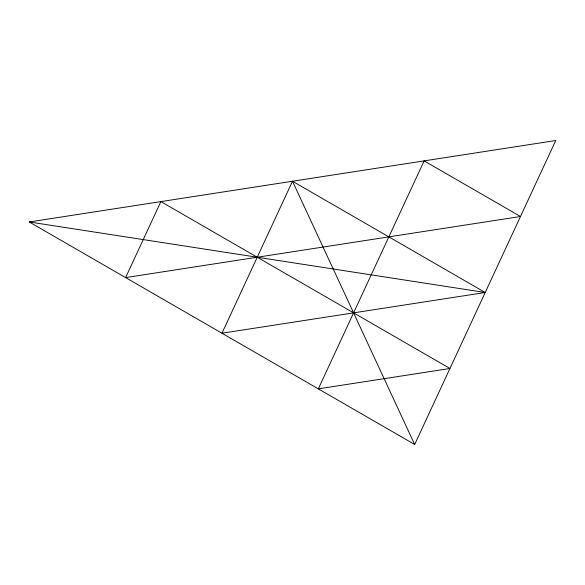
<?xml version="1.0" encoding="UTF-8"?>
<svg xmlns="http://www.w3.org/2000/svg" width="585" height="585" viewBox="0 0 585 585"><rect width="100%" height="100%" fill="white"/><g stroke="black" fill="none" stroke-linecap="round" stroke-linejoin="round"><path stroke-width="0.88" d="M292.5 181.24L221.964 333.223L485.214 292.5L292.5 181.24L414.677 444.483L555.75 140.517L29.25 221.964L414.677 444.483M29.25 221.964L485.214 292.5M160.875 201.598L125.607 277.597L520.482 216.508L424.125 160.875L318.32 388.857L449.945 368.491L160.875 201.598"/></g></svg>
